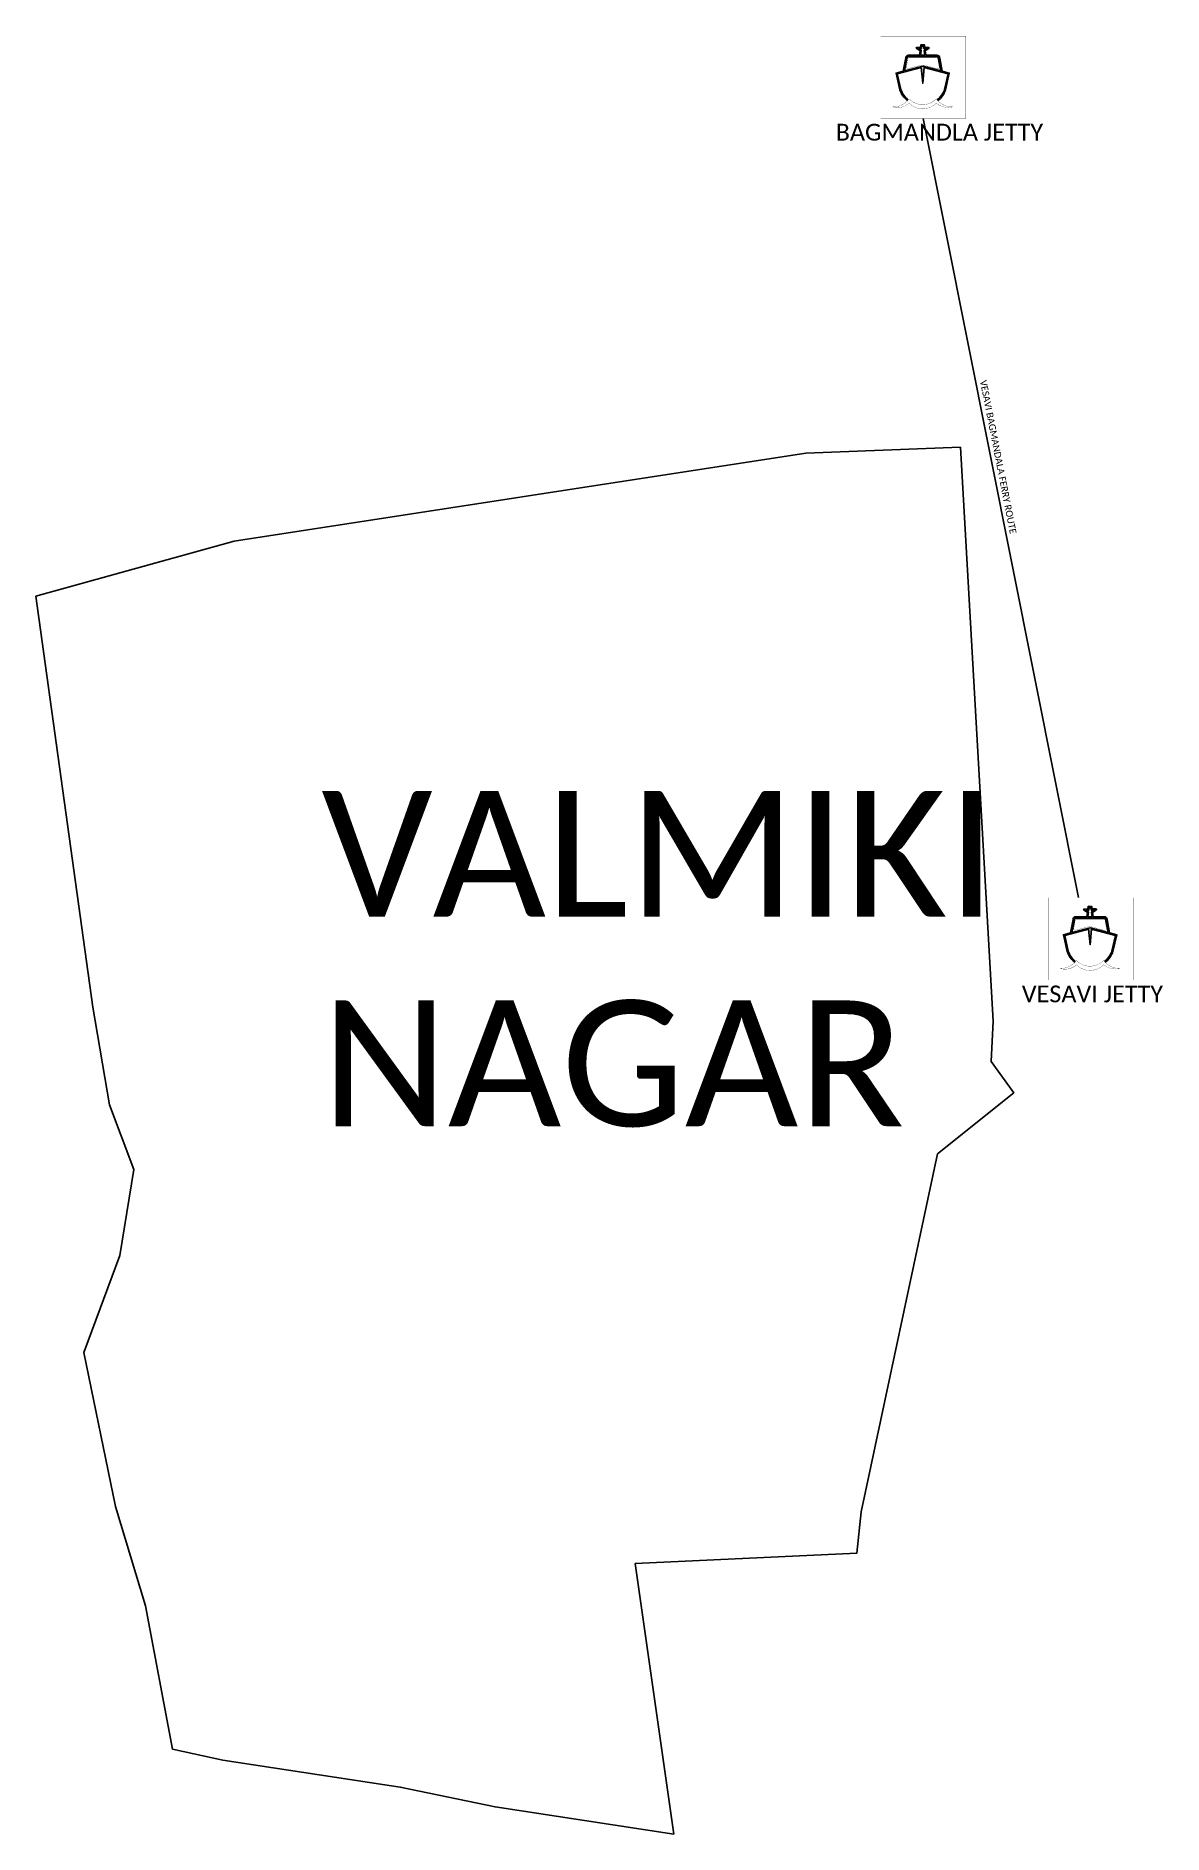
# Model space of a CAD drawing. Header units: metres. Extents: x 293562 to 294907, y 1988289 to 1990434.
import ezdxf

# ---------------------------------------------------------------- set-up
doc = ezdxf.new("R2010")
doc.units = ezdxf.units.M
for name, color, linetype in [('FERRY', 14, 'Continuous'), ('FERRY ROUTE', 5, 'Continuous'), ('FERRY ROUTE TEXT', 7, 'Continuous'), ('JETTY TEXT', 7, 'Continuous'), ('village', 3, 'Continuous'), ('VILLAGE NAME', 250, 'Continuous')]:
    doc.layers.add(name, color=color, linetype=linetype)
doc.styles.get("Standard").update_dxf_attribs({"font": 'simplex.shx'})
doc.linetypes.add('FENCELINE2', pattern='A,0.25,-0.1,[132,ltypeshp.shx,S=0.1,R=0,X=-0.1,Y=0],-0.1,1', length=1.45)

# ---------------------------------------------------------------- blocks, each defined once
blk = doc.blocks.new('TUYJYHJ')
h = blk.add_hatch(color=256)
h.dxf.hatch_style = 1
h.paths.add_polyline_path([(-17427, 33760, 0.392786), (-17566, 33889), (-18045, 33889), (-18075, 34080), (-17901, 34205), (-17918, 34237), (-18098, 34237), (-18112, 34354), (-18272, 34355), (-18285, 34236), (-18465, 34234), (-18482, 34202), (-18306, 34078), (-18333, 33889), (-18821, 33889, 0.380853), (-18952, 33762), (-19066, 33168), (-19383, 33085), (-19217, 32340, 0.141617), (-18869, 31851, 0.013609), (-18837, 31886, -0.14157), (-19171, 32353), (-19326, 33051), (-18254, 33330), (-18191, 32633), (-18127, 33330), (-17055, 33051), (-17210, 32353, -0.142171), (-17546, 31885, 0.013417), (-17514, 31849, 0.142122), (-17165, 32340), (-16999, 33085), (-17315, 33168)])
h.paths.add_polyline_path([(-17377, 33184), (-18191, 33396), (-19003, 33184), (-18894, 33755, -0.387583), (-18819, 33831), (-17566, 33831, -0.403046), (-17485, 33753)], flags=16)
h.paths.add_polyline_path([(-17522, 33276), (-18153, 33444, 0.109975), (-18246, 33444), (-18863, 33280, -0.395333), (-18920, 33345), (-18859, 33724, -0.294902), (-18804, 33783), (-17594, 33782, -0.336515), (-17524, 33736), (-17447, 33341, -0.384062)], flags=0)
h.paths.add_polyline_path([(-18093, 33889), (-18286, 33889), (-18255, 34100), (-18379, 34188), (-18243, 34190), (-18230, 34308), (-18154, 34307), (-18140, 34190), (-18003, 34190), (-18126, 34101)], flags=16)
at = {"const_width": 10}
blk.add_lwpolyline([(-20070, 34743), (-16263, 34743), (-16263, 31059), (-20070, 31059)], close=True, dxfattribs=at)
at = {"flags": 128}
for points in [[(-18869, 31851, -0.141617), (-19217, 32340), (-19383, 33085), (-19066, 33168), (-18952, 33762, -0.380853), (-18821, 33889), (-18333, 33889), (-18306, 34078), (-18482, 34202), (-18465, 34234), (-18285, 34236), (-18272, 34355), (-18112, 34354), (-18112, 34354), (-18098, 34237), (-17918, 34237), (-17901, 34205), (-18075, 34080), (-18045, 33889), (-17565, 33889), (-17565, 33889, -0.391977), (-17427, 33760), (-17315, 33168), (-16999, 33085), (-17165, 32340, -0.142122), (-17514, 31849)], [(-17377, 33184), (-17485, 33753, 0.401978), (-17565, 33831), (-18819, 33831, 0.387583), (-18894, 33755), (-19003, 33184)], [(-18837, 31886, -0.14157), (-19171, 32353), (-19326, 33051), (-18254, 33330)], [(-18127, 33330), (-17055, 33051), (-17210, 32353, -0.142171), (-17546, 31885)]]:
    blk.add_lwpolyline(points, format="xyb", dxfattribs=at)
for points in [[(-18286, 33889), (-18255, 34100), (-18379, 34188), (-18243, 34190), (-18230, 34308), (-18154, 34307), (-18140, 34190), (-18003, 34190), (-18126, 34101), (-18093, 33889)], [(-18093, 33889), (-18286, 33889)], [(-19003, 33184), (-18191, 33396), (-17377, 33184)], [(-18127, 33330), (-18191, 32633), (-18254, 33330)]]:
    blk.add_lwpolyline(points, dxfattribs=at)
at = {"const_width": 10, "flags": 128}
blk.add_lwpolyline([(-17594, 33782, -0.336515), (-17524, 33736), (-17447, 33341, -0.384062), (-17522, 33276), (-18153, 33444, 0.109975), (-18246, 33444), (-18863, 33280, -0.395333), (-18920, 33345), (-18859, 33724, -0.294902), (-18804, 33783)], format="xyb", close=True, dxfattribs=at)
at = {"const_width": 10}
blk.add_lwpolyline([(-19531, 31574, 0.246398), (-18801, 31932, 0.420617), (-17584, 31932, 0.244555), (-16847, 31572, -0.228337), (-17585, 31739, -0.420789), (-18798, 31742, -0.26631)], format="xyb", close=True, dxfattribs=at)

msp = doc.modelspace()

# ---------------------------------------------------------------- linework, layer by layer
at = {"color": 3, "flags": 128}
msp.add_lwpolyline([(294481.1, 1989936.1), (294665.5, 1989943.2)], dxfattribs=at)
at = {"layer": 'FERRY ROUTE', "linetype": 'FENCELINE2', "ltscale": 10}
msp.add_lwpolyline([(294621.2, 1990335.4), (294806.4, 1989405.8)], dxfattribs=at)
at = {"layer": 'village', "color": 3}
for points in [[(294665.5, 1989943.2, 0), (294704.4, 1989258.4, 0), (294702.1, 1989210.4, 0), (294729.1, 1989173.1, 0), (294638.2, 1989100, 0), (294547.2, 1988673.2, 0), (294541.9, 1988623.8, 0), (294277.4, 1988611.5, 0), (294323.5, 1988288.6, 0), (294110.2, 1988321, 0), (293997.1, 1988344.6, 0), (293785.2, 1988376.8, 0), (293725.5, 1988389.8, 0), (293693, 1988560.8, 0), (293657.2, 1988679.3, 0), (293619.6, 1988863, 0), (293662.5, 1988979, 0), (293679.2, 1989081.6, 0), (293650.2, 1989158.5, 0), (293630.3, 1989275.2, 0), (293562.4, 1989765.4, 0), (293562.4, 1989765.4, 0)], [(293562.4, 1989765.4, 0), (293798.8, 1989831.1, 0), (294481.1, 1989936.1, 0)]]:
    msp.add_polyline3d(points, dxfattribs=at)

# ---------------------------------------------------------------- block references
at = {"layer": 'FERRY', "xscale": 0.0266638455042826, "yscale": 0.0266638455042826, "zscale": 0.0266638455042826}
for p in [(295105.5, 1989507.3), (295305.2, 1988479.4)]:
    msp.add_blockref('TUYJYHJ', p, dxfattribs=at)

# ---------------------------------------------------------------- texts
at = {"layer": 'FERRY ROUTE TEXT', "insert": (294696.6, 1990023.8), "char_height": 8, "attachment_point": 1, "rotation": 281.1057}
msp.add_mtext_dynamic_manual_height_columns('{\\fCalibri|b0|i0|c0|p34;VESAVI BAGMANDALA FERRY ROUTE }', width=304.466, gutter_width=1, heights=[17], dxfattribs=at)
at = {"layer": 'JETTY TEXT', "char_height": 20, "attachment_point": 1}
for s, insert in [('{\\fCalibri|b0|i0|c0|p34; BAGMANDLA JETTY}', (294509.6, 1990329)), ('{\\fCalibri|b0|i0|c0|p34;VESAVI JETTY}', (294738.7, 1989300.9))]:
    msp.add_mtext_dynamic_manual_height_columns(s, width=304.466, gutter_width=1, heights=[17], dxfattribs=dict(at, insert=insert))
at = {"layer": 'VILLAGE NAME', "insert": (293903, 1989533.2), "char_height": 150, "attachment_point": 1}
msp.add_mtext_dynamic_manual_height_columns('{\\fCalibri|b0|i0|c0|p34;VALMIKI NAGAR}', width=826.75, gutter_width=1, heights=[0], dxfattribs=at)

doc.saveas('drawing.dxf')
